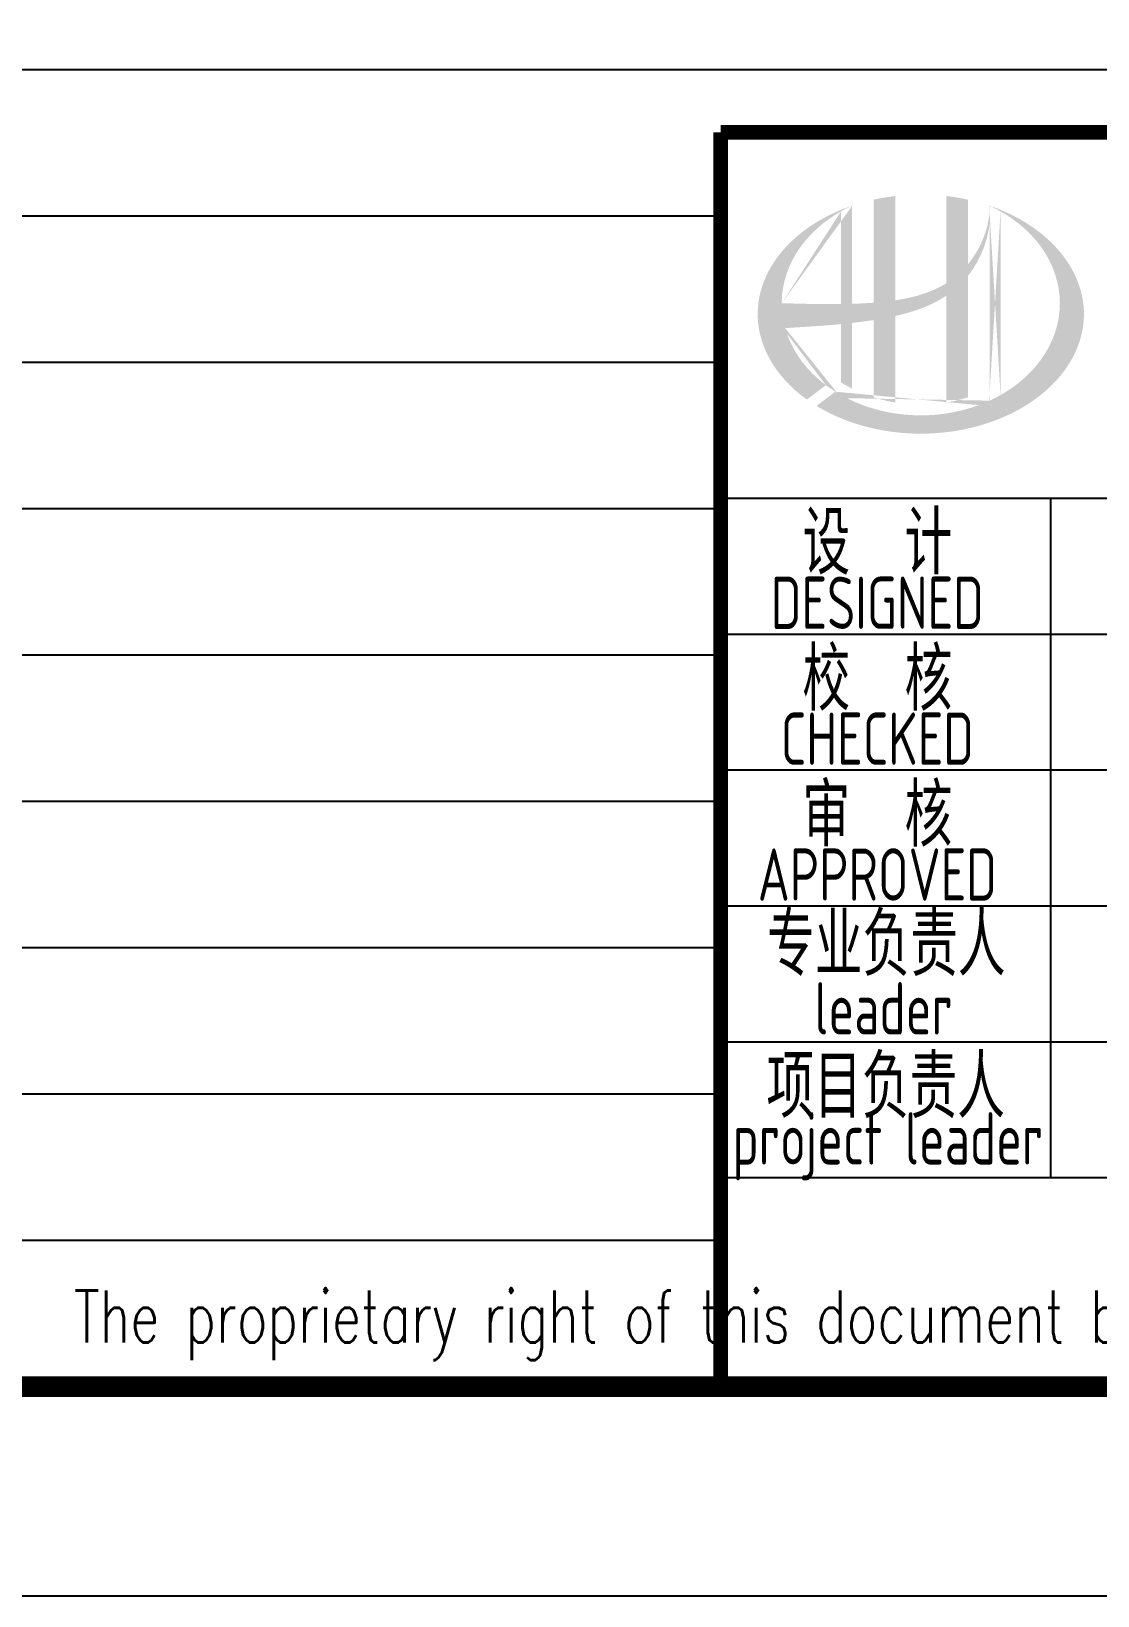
# Model space of a CAD drawing. Extents: x 4924227 to 5052693, y -485691 to -238224.
# Drawn here: x 5019255 to 5024355, y -359784 to -352301 of the extents above; entities that cross this region are included whole.
import ezdxf
from ezdxf.enums import TextEntityAlignment as Align

# ---------------------------------------------------------------- set-up
doc = ezdxf.new("R2010")
doc.units = 0
doc.header["$LTSCALE"] = 1000
doc.header["$MEASUREMENT"] = 0
doc.layers.get('0').update_dxf_attribs({"linetype": 'CONTINUOUS'})
doc.layers.add('PUB_TITLE', color=4, linetype='CONTINUOUS')
doc.layers.add('图层线', color=8, linetype='CONTINUOUS')
doc.styles.add('AHD', font='sceie.shx', dxfattribs={"width": 0.7, "bigfont": 'sceic.shx'})
doc.styles.add('ECEC_TQ', font='txt_l.shx', dxfattribs={"bigfont": 'hztxt_l.shx'})

msp = doc.modelspace()

# ---------------------------------------------------------------- hatches: boundary and pattern name
h = msp.add_hatch(color=256)
edge = h.paths.add_edge_path()
edge.add_spline(control_points=[(5023388, -353662.2), (5023394.1, -353660.9), (5023400.2, -353659.4), (5023449.3, -353647.5), (5023491.9, -353634.6), (5023566.9, -353603.4), (5023599.8, -353586.5), (5023630.7, -353565.9)], knot_values=[61.629012, 61.629012, 61.629012, 61.629012, 63.330431, 63.330431, 75.353634, 75.353634, 85.398649, 85.398649, 85.398649, 85.398649], degree=3, periodic=0)
edge.add_line((5023630.7, -353565.9), (5023630.7, -354076.1))
edge.add_spline(control_points=[(5023630.7, -354076.1), (5023647.8, -354073.4), (5023664.8, -354070), (5023699.6, -354062), (5023717.3, -354057.1), (5023734.7, -354051.7)], knot_values=[4.908456, 4.908456, 4.908456, 4.908456, 4.992821, 4.992821, 5.083034, 5.083034, 5.083034, 5.083034], degree=3, periodic=0)
edge.add_line((5023734.7, -354051.7), (5023734.7, -353470.3))
edge.add_spline(control_points=[(5023734.7, -353470.3), (5023743.3, -353459.3), (5023751.5, -353448), (5023777.6, -353408.3), (5023793.3, -353378.4), (5023822.5, -353305.6), (5023833.7, -353261.8), (5023838.4, -353216.5), (5023838.5, -353215.2), (5023838.7, -353213.9)], knot_values=[97.991744, 97.991744, 97.991744, 97.991744, 101.64219, 101.64219, 110.337975, 110.337975, 121.934322, 121.934322, 122.270691, 122.270691, 122.270691, 122.270691], degree=3, periodic=0)
edge.add_line((5023838.7, -353213.9), (5023838.7, -353143.5))
edge.add_spline(control_points=[(5023838.7, -353143.5), (5023838.6, -353151.1), (5023838.2, -353158.8), (5023837.7, -353166.5)], knot_values=[126.194075, 126.194075, 126.194075, 126.194075, 128.396762, 128.396762, 128.396762, 128.396762], degree=3, periodic=0)
edge.add_spline(control_points=[(5023837.7, -353166.5), (5023837.2, -353172.7), (5023836.6, -353178.9), (5023835.8, -353185.1)], knot_values=[124.417049, 124.417049, 124.417049, 124.417049, 126.194075, 126.194075, 126.194075, 126.194075], degree=3, periodic=0)
edge.add_spline(control_points=[(5023835.8, -353185.1), (5023834.6, -353194.3), (5023833.2, -353203.4), (5023831.4, -353212.5)], knot_values=[121.80529, 121.80529, 121.80529, 121.80529, 124.417049, 124.417049, 124.417049, 124.417049], degree=3, periodic=0)
edge.add_spline(control_points=[(5023831.4, -353212.5), (5023829, -353224.6), (5023826.1, -353236.7), (5023822.6, -353248.8)], knot_values=[118.31574, 118.31574, 118.31574, 118.31574, 121.80529, 121.80529, 121.80529, 121.80529], degree=3, periodic=0)
edge.add_spline(control_points=[(5023822.6, -353248.8), (5023819.1, -353260.9), (5023815, -353272.9), (5023810.5, -353284.8)], knot_values=[114.795988, 114.795988, 114.795988, 114.795988, 118.31574, 118.31574, 118.31574, 118.31574], degree=3, periodic=0)
edge.add_spline(control_points=[(5023810.5, -353284.8), (5023806, -353296.5), (5023801, -353308), (5023795.6, -353319.3)], knot_values=[111.329641, 111.329641, 111.329641, 111.329641, 114.795988, 114.795988, 114.795988, 114.795988], degree=3, periodic=0)
edge.add_spline(control_points=[(5023795.6, -353319.3), (5023790.1, -353330.9), (5023784, -353342.2), (5023777.6, -353353.3)], knot_values=[107.79529, 107.79529, 107.79529, 107.79529, 111.329641, 111.329641, 111.329641, 111.329641], degree=3, periodic=0)
edge.add_spline(control_points=[(5023777.6, -353353.3), (5023771.3, -353364.1), (5023764.6, -353374.7), (5023757.4, -353384.9)], knot_values=[104.343579, 104.343579, 104.343579, 104.343579, 107.79529, 107.79529, 107.79529, 107.79529], degree=3, periodic=0)
edge.add_spline(control_points=[(5023757.4, -353384.9), (5023750.2, -353395.3), (5023742.6, -353405.4), (5023734.7, -353415.1)], knot_values=[100.8507, 100.8507, 100.8507, 100.8507, 104.343579, 104.343579, 104.343579, 104.343579], degree=3, periodic=0)
edge.add_line((5023734.7, -353415.1), (5023734.7, -353105.8))
edge.add_spline(control_points=[(5023734.7, -353105.8), (5023700.6, -353098.2), (5023665.8, -353092.4), (5023630.7, -353088.3)], knot_values=[4.423999, 4.423999, 4.423999, 4.423999, 4.558741, 4.558741, 4.558741, 4.558741], degree=3, periodic=0)
edge.add_line((5023630.7, -353088.3), (5023630.7, -353506.4))
edge.add_spline(control_points=[(5023630.7, -353506.4), (5023558.7, -353551), (5023474.5, -353574.2), (5023388, -353587.2)], knot_values=[63.246215, 63.246215, 63.246215, 63.246215, 87.689124, 87.689124, 87.689124, 87.689124], degree=3, periodic=0)
edge.add_line((5023388, -353587.2), (5023388, -353088.3))
edge.add_spline(control_points=[(5023388, -353088.3), (5023352.8, -353092.4), (5023318.1, -353098.2), (5023284, -353105.8)], knot_values=[4.866038, 4.866038, 4.866038, 4.866038, 5.000777, 5.000777, 5.000777, 5.000777], degree=3, periodic=0)
edge.add_line((5023284, -353105.8), (5023284, -353598.6))
edge.add_spline(control_points=[(5023284, -353598.6), (5023282.3, -353598.8), (5023247.4, -353601.4), (5023212.8, -353603.2), (5023180, -353604.2)], knot_values=[43.657356, 43.657356, 43.657356, 43.657356, 44.134253, 53.497092, 53.497092, 53.497092, 53.497092], degree=3, periodic=0)
edge.add_line((5023180, -353604.2), (5023180, -353135.1))
edge.add_spline(control_points=[(5023180, -353135.1), (5023163, -353140.9), (5023146.2, -353147.2), (5023129.8, -353153.9)], knot_values=[5.14157, 5.14157, 5.14157, 5.14157, 5.212921, 5.212921, 5.212921, 5.212921], degree=3, periodic=0)
edge.add_spline(control_points=[(5023129.8, -353153.9), (5023122.9, -353156.8), (5023116, -353159.7), (5023083.8, -353173.9), (5023059.3, -353186.1), (5023035.8, -353199.3)], knot_values=[5.212921, 5.212921, 5.212921, 5.212921, 5.24296, 5.24296, 5.355623, 5.355623, 5.355623, 5.355623], degree=3, periodic=0)
edge.add_spline(control_points=[(5023035.8, -353199.3), (5023020.9, -353207.7), (5023006.5, -353216.4), (5022992.5, -353225.5)], knot_values=[5.355623, 5.355623, 5.355623, 5.355623, 5.426974, 5.426974, 5.426974, 5.426974], degree=3, periodic=0)
edge.add_spline(control_points=[(5022992.5, -353225.5), (5022985.1, -353230.3), (5022977.8, -353235.3), (5022964.3, -353244.7), (5022958.1, -353249.3), (5022951.9, -353253.9)], knot_values=[5.426974, 5.426974, 5.426974, 5.426974, 5.464765, 5.464765, 5.498325, 5.498325, 5.498325, 5.498325], degree=3, periodic=0)
edge.add_spline(control_points=[(5022951.9, -353253.9), (5022925.9, -353273.4), (5022901.8, -353294.3), (5022879.9, -353316.3)], knot_values=[5.498325, 5.498325, 5.498325, 5.498325, 5.641027, 5.641027, 5.641027, 5.641027], degree=3, periodic=0)
edge.add_spline(control_points=[(5022879.9, -353316.3), (5022872.9, -353323.3), (5022866.1, -353330.4), (5022845.7, -353353), (5022832.8, -353368.8), (5022821, -353385)], knot_values=[5.641027, 5.641027, 5.641027, 5.641027, 5.686569, 5.686569, 5.783729, 5.783729, 5.783729, 5.783729], degree=3, periodic=0)
edge.add_spline(control_points=[(5022821, -353385), (5022805.9, -353405.8), (5022792.6, -353427.2), (5022779.5, -353452.1), (5022777.9, -353455.3), (5022776.3, -353458.5)], knot_values=[5.783729, 5.783729, 5.783729, 5.783729, 5.908374, 5.908374, 5.92643, 5.92643, 5.92643, 5.92643], degree=3, periodic=0)
edge.add_spline(control_points=[(5022776.3, -353458.5), (5022763.8, -353483.6), (5022753.8, -353509.3), (5022746.3, -353535.2)], knot_values=[5.92643, 5.92643, 5.92643, 5.92643, 6.069132, 6.069132, 6.069132, 6.069132], degree=3, periodic=0)
edge.add_spline(control_points=[(5022746.3, -353535.2), (5022743, -353546.3), (5022740.3, -353557.5), (5022734.9, -353583.6), (5022732.7, -353598.7), (5022731.2, -353613.7)], knot_values=[6.069132, 6.069132, 6.069132, 6.069132, 6.130179, 6.130179, 6.211834, 6.211834, 6.211834, 6.211834], degree=3, periodic=0)
edge.add_spline(control_points=[(5022731.2, -353613.7), (5022730, -353626.9), (5022729.3, -353640.1), (5022729.3, -353653.3)], knot_values=[6.211834, 6.211834, 6.211834, 6.211834, 6.283185, 6.283185, 6.283185, 6.283185], degree=3, periodic=0)
edge.add_spline(control_points=[(5022729.3, -353653.3), (5022729.3, -353662.6), (5022729.6, -353671.9), (5022730.3, -353681.3)], knot_values=[6.283185, 6.283185, 6.283185, 6.283185, 6.333655, 6.333655, 6.333655, 6.333655], degree=3, periodic=0)
edge.add_spline(control_points=[(5022730.3, -353681.3), (5022731.5, -353699.9), (5022734, -353718.5), (5022737.8, -353737)], knot_values=[6.333655, 6.333655, 6.333655, 6.333655, 6.434594, 6.434594, 6.434594, 6.434594], degree=3, periodic=0)
edge.add_spline(control_points=[(5022737.8, -353737), (5022738.1, -353738.3), (5022738.3, -353739.5), (5022742.2, -353758), (5022747, -353775.2), (5022752.9, -353792.2)], knot_values=[6.434594, 6.434594, 6.434594, 6.434594, 6.441278, 6.441278, 6.535532, 6.535532, 6.535532, 6.535532], degree=3, periodic=0)
edge.add_spline(control_points=[(5022752.9, -353792.2), (5022759.1, -353810.4), (5022766.6, -353828.4), (5022775.4, -353846.2)], knot_values=[6.535532, 6.535532, 6.535532, 6.535532, 6.636471, 6.636471, 6.636471, 6.636471], degree=3, periodic=0)
edge.add_spline(control_points=[(5022775.4, -353846.2), (5022777.6, -353850.7), (5022779.9, -353855.2), (5022789.2, -353872.8), (5022796.9, -353885.9), (5022805.3, -353898.7)], knot_values=[6.636471, 6.636471, 6.636471, 6.636471, 6.661894, 6.661894, 6.73741, 6.73741, 6.73741, 6.73741], degree=3, periodic=0)
edge.add_spline(control_points=[(5022805.3, -353898.7), (5022816.5, -353915.9), (5022828.8, -353932.7), (5022842.4, -353949)], knot_values=[6.73741, 6.73741, 6.73741, 6.73741, 6.838349, 6.838349, 6.838349, 6.838349], degree=3, periodic=0)
edge.add_spline(control_points=[(5022842.4, -353949), (5022848.3, -353956.2), (5022854.4, -353963.3), (5022869, -353979.2), (5022877.5, -353988), (5022886.4, -353996.7)], knot_values=[6.838349, 6.838349, 6.838349, 6.838349, 6.88251, 6.88251, 6.939288, 6.939288, 6.939288, 6.939288], degree=3, periodic=0)
edge.add_spline(control_points=[(5022886.4, -353996.7), (5022902.1, -354012.1), (5022919, -354026.9), (5022936.9, -354041.1)], knot_values=[6.939288, 6.939288, 6.939288, 6.939288, 7.040227, 7.040227, 7.040227, 7.040227], degree=3, periodic=0)
edge.add_spline(control_points=[(5022936.9, -354041.1), (5022945.9, -354048.2), (5022955, -354055.1), (5022964.5, -354061.9)], knot_values=[7.040227, 7.040227, 7.040227, 7.040227, 7.090696, 7.090696, 7.090696, 7.090696], degree=3, periodic=0)
edge.add_line((5022964.5, -354061.9), (5023055.7, -353993.5))
edge.add_ellipse((5023509.3, -353601.3), major_axis=(665, 0), ratio=0.806676, start_angle=192.81901, end_angle=226.98533, ccw=False)
edge.add_spline(control_points=[(5022860.9, -353720.3), (5022884.9, -353718.8), (5022909, -353717.4), (5022997.7, -353711.9), (5023062.5, -353707.5), (5023128, -353701.2)], knot_values=[11.398263, 11.398263, 11.398263, 11.398263, 18.40729, 18.40729, 37.18094, 37.18094, 37.18094, 37.18094], degree=3, periodic=0)
edge.add_line((5023128, -353701.2), (5023128, -353980.3))
edge.add_spline(control_points=[(5023128, -353980.3), (5023131.6, -353982.5), (5023135.1, -353984.7), (5023152.1, -353994.9), (5023165.9, -354002.5), (5023180, -354009.6)], knot_values=[4.049945, 4.049945, 4.049945, 4.049945, 4.072021, 4.072021, 4.153257, 4.153257, 4.153257, 4.153257], degree=3, periodic=0)
edge.add_line((5023180, -354009.6), (5023180, -353695.8))
edge.add_spline(control_points=[(5023180, -353695.8), (5023212.2, -353692.1), (5023244.6, -353687.8), (5023279.4, -353682.5), (5023281.7, -353682.1), (5023284, -353681.8)], knot_values=[42.135009, 42.135009, 42.135009, 42.135009, 51.307228, 51.307228, 51.948574, 51.948574, 51.948574, 51.948574], degree=3, periodic=0)
edge.add_line((5023284, -353681.8), (5023284, -354051.7))
edge.add_spline(control_points=[(5023284, -354051.7), (5023317.6, -354062.2), (5023352.5, -354070.4), (5023388, -354076.1)], knot_values=[4.34174, 4.34174, 4.34174, 4.34174, 4.516316, 4.516316, 4.516316, 4.516316], degree=3, periodic=0)
edge.add_line((5023388, -354076.1), (5023388, -353662.2))
edge = h.paths.add_edge_path(flags=16)
edge.add_ellipse((5023509.3, -353601.3), major_axis=(665, 0), ratio=0.806676, start_angle=124.98746, end_angle=179.99898, ccw=False)
edge.add_line((5023128, -353161.8), (5023128, -353605.4))
edge.add_spline(control_points=[(5023128, -353605.4), (5023032.7, -353606.7), (5022938.7, -353603.6), (5022844.3, -353601.3)], knot_values=[11.27373, 11.27373, 11.27373, 11.27373, 38.687513, 38.687513, 38.687513, 38.687513], degree=3, periodic=0)
edge = h.paths.add_edge_path()
edge.add_spline(control_points=[(5023010.5, -354092.4), (5023041.5, -354111.4), (5023074.7, -354128.7), (5023159.3, -354165.9), (5023212.6, -354183.8), (5023323.3, -354210.3), (5023380.8, -354219), (5023496.9, -354226.8), (5023555.6, -354225.9), (5023671.2, -354214.4), (5023728, -354203.9), (5023837.1, -354173.8), (5023889.2, -354154.3), (5023986.1, -354107.4), (5024030.9, -354080.1), (5024110.8, -354019.1), (5024146, -353985.5), (5024205.3, -353914.1), (5024229.4, -353876.2), (5024265.8, -353798.1), (5024278.1, -353757.8), (5024290.7, -353676.6), (5024291, -353635.7), (5024279.5, -353554.2), (5024267.7, -353513.7), (5024232.1, -353434.9), (5024208.3, -353396.7), (5024149.5, -353324.6), (5024114.4, -353290.6), (5024034.6, -353229), (5023989.9, -353201.3), (5023908.7, -353161.5), (5023874.3, -353147.3), (5023838.7, -353135.1)], knot_values=[0.886421, 0.886421, 0.886421, 0.886421, 1.040557, 1.040557, 1.261172, 1.261172, 1.481788, 1.481788, 1.702404, 1.702404, 1.92302, 1.92302, 2.143636, 2.143636, 2.364252, 2.364252, 2.584868, 2.584868, 2.805484, 2.805484, 3.026099, 3.026099, 3.246715, 3.246715, 3.46852, 3.46852, 3.690325, 3.690325, 3.91213, 3.91213, 4.133935, 4.133935, 4.283209, 4.283209, 4.283209, 4.283209], degree=3, periodic=0)
edge.add_line((5023838.7, -353135.1), (5023838.7, -353135.1))
edge.add_spline(control_points=[(5023838.7, -353135.2), (5023838.7, -353138), (5023838.7, -353140.7), (5023838.7, -353143.5)], knot_values=[128.396762, 128.396762, 128.396762, 128.396762, 129.192193, 129.192193, 129.192193, 129.192193], degree=3, periodic=0)
edge.add_line((5023838.7, -353143.5), (5023838.7, -354067.3))
edge.add_ellipse((5023509.3, -353601.3), major_axis=(665, 0), ratio=0.806676, start_angle=232.10542, end_angle=299.68334, ccw=False)
edge.add_line((5023100.9, -354024.6), (5023010.5, -354092.4))
edge = h.paths.add_edge_path(flags=16)
edge.add_ellipse((5023509.3, -353601.3), major_axis=(665, 0), ratio=0.806676, start_angle=304.98746, end_angle=415.01211, ccw=False)
edge.add_line((5023890.7, -354040.8), (5023890.7, -353161.8))

# ---------------------------------------------------------------- linework, layer by layer
for p, q in [((5022551.5, -354533.9), (5033551.5, -354533.9)), ((5024131.5, -357783.9), (5024131.5, -354533.9)), ((5024131.5, -357783.9), (5024131.5, -354533.9)), ((5024131.5, -357783.9), (5024131.5, -354533.9)), ((5022551.5, -355183.9), (5028051.5, -355183.9)), ((5022551.5, -355833.9), (5028051.5, -355833.9)), ((5022551.5, -356483.9), (5028051.5, -356483.9)), ((5022551.5, -357133.9), (5028051.5, -357133.9)), ((5022551.5, -357783.9), (5040551.5, -357783.9)), ((5022551.5, -358783.9), (5040551.5, -358783.9))]:
    msp.add_line(p, q)
at = {"const_width": 70}
for points in [[(5022551.5, -352783.9), (5022551.5, -358783.9)], [(5040551.5, -352783.9), (5022551.5, -352783.9)]]:
    msp.add_lwpolyline(points, dxfattribs=at)
at = {"layer": 'PUB_TITLE'}
msp.add_lwpolyline([(4957451.5, -359783.9), (5041551.5, -359783.9), (5041551.5, -300383.9), (4957451.5, -300383.9)], close=True, dxfattribs=at)
at = {"layer": 'PUB_TITLE', "const_width": 100}
msp.add_lwpolyline([(4959951.5, -358783.9), (5040551.5, -358783.9), (5040551.5, -301383.9), (4959951.5, -301383.9)], close=True, dxfattribs=at)
at = {"layer": '图层线'}
for p, q in [((4959951.5, -352483.9), (5040551.5, -352483.9)), ((4959951.5, -353183.9), (5022551.5, -353183.9)), ((4959951.5, -353883.9), (5022551.5, -353883.9)), ((4959951.5, -354583.9), (5022551.5, -354583.9)), ((4959951.5, -355283.9), (5022551.5, -355283.9)), ((4959951.5, -355983.9), (5022551.5, -355983.9)), ((4959951.5, -356683.9), (5022551.5, -356683.9)), ((4959951.5, -357383.9), (5022551.5, -357383.9)), ((4959951.5, -358083.9), (5022551.5, -358083.9))]:
    msp.add_line(p, q, dxfattribs=at)

# ---------------------------------------------------------------- texts
for s, height, style, width, p in [('设  计', 300, 'AHD', 0.8, (5023301.5, -354733.9)), ('设  计', 300, 'AHD', 0.8, (5023301.5, -354733.9)), ('DESIGNED', 250, 'AHD', 0.8, (5023301.5, -355033.9)), ('DESIGNED', 250, 'AHD', 0.8, (5023301.5, -355033.9)), ('校  核', 300, 'AHD', 0.8, (5023301.5, -355383.9)), ('校  核', 300, 'AHD', 0.8, (5023301.5, -355383.9)), ('CHECKED', 250, 'AHD', 0.8, (5023301.5, -355683.9)), ('CHECKED', 250, 'AHD', 0.8, (5023301.5, -355683.9)), ('审  核', 300, 'AHD', 0.8, (5023301.5, -356033.9)), ('审  核', 300, 'AHD', 0.8, (5023301.5, -356033.9)), ('APPROVED', 250, 'AHD', 0.8, (5023301.5, -356333.9)), ('APPROVED', 250, 'AHD', 0.8, (5023301.5, -356333.9)), ('专业负责人', 300, 'AHD', 0.8, (5023344.5, -356653.9)), ('leader', 250, 'AHD', 0.8, (5023331.5, -356973.9)), ('项目负责人', 300, 'AHD', 0.8, (5023341.5, -357333.9)), ('project leader', 250, 'AHD', 0.8, (5023351.5, -357633.9)), ('The proprietary right of this document belongs to Anhui Huadong Chemical And Medical Engineering  Co.,Ltd.  and any replication or transfer to the 3rd. side is forbidden without its permission. ', 250, 'ECEC_TQ', 0.72, (5031551.5, -358483.9))]:
    msp.add_text(s, height=height, dxfattribs=dict(style=style, width=width)).set_placement(p, align=Align.MIDDLE)

doc.saveas('drawing.dxf')
